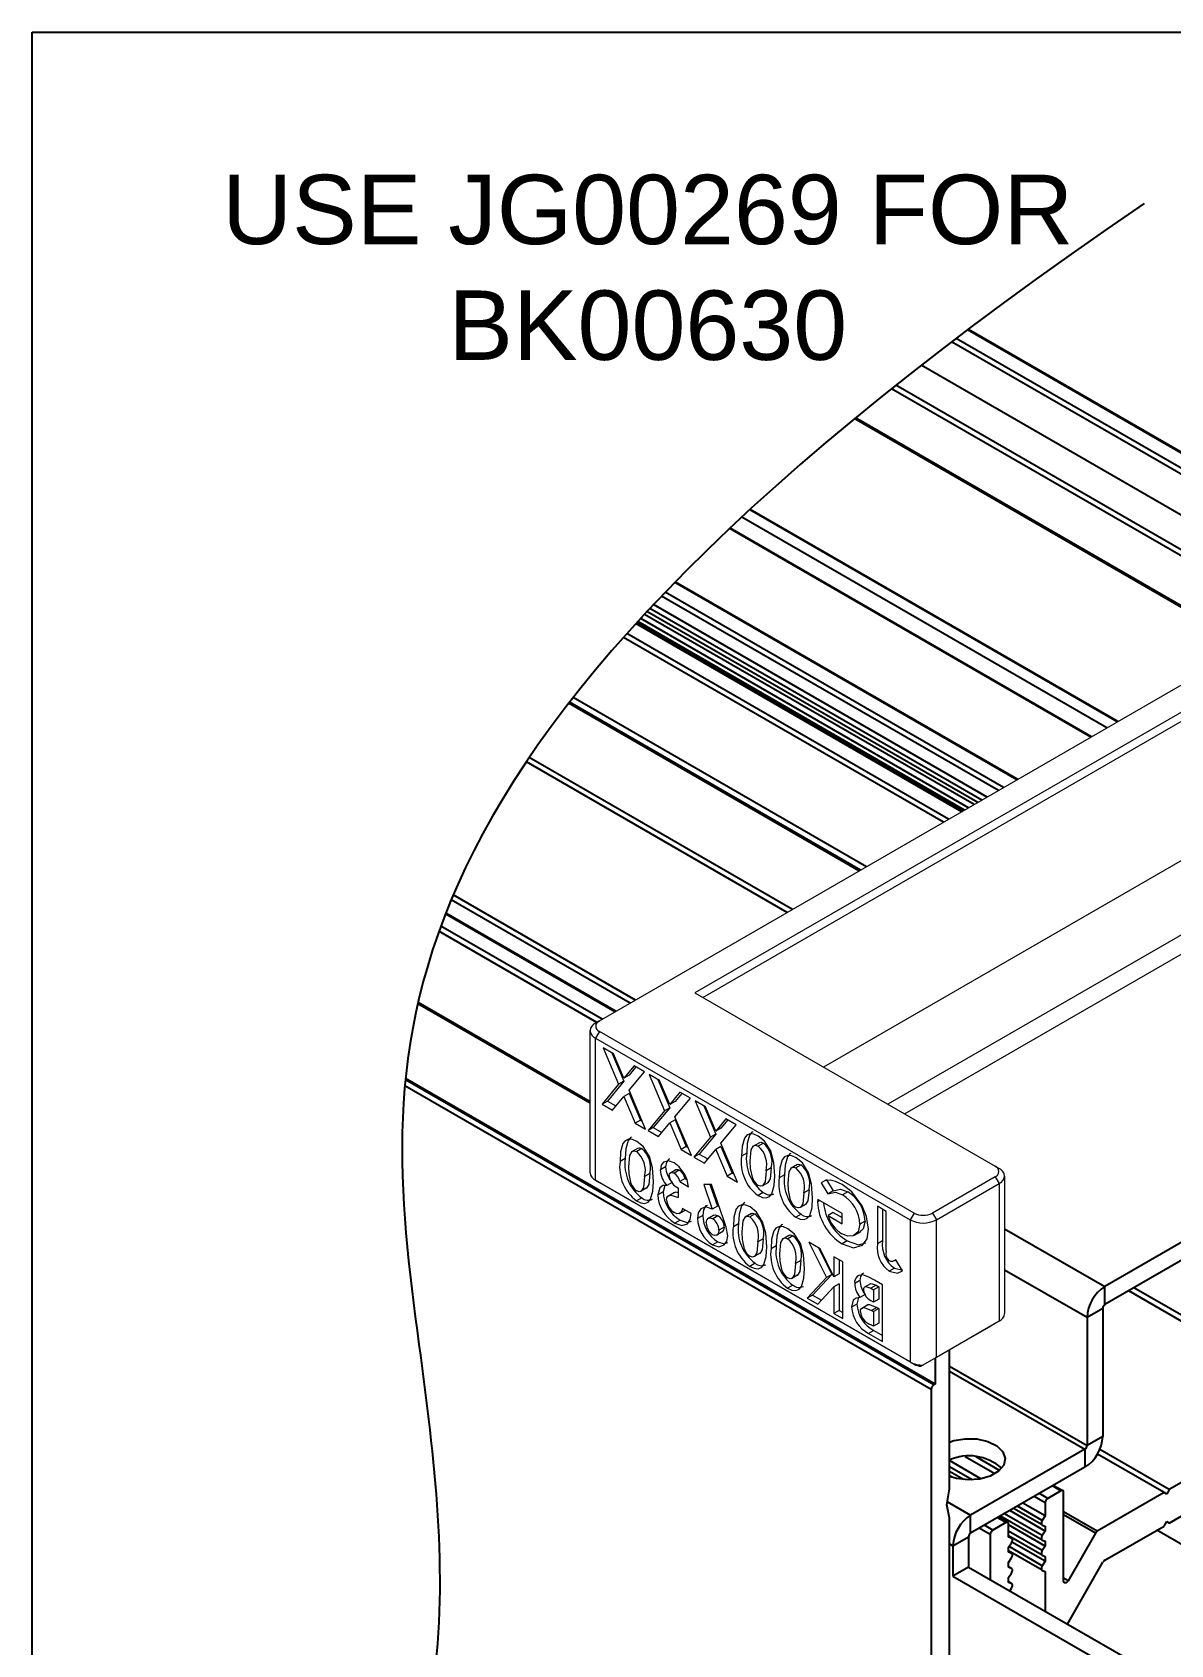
# Model space of a CAD drawing. Extents: x 0 to 16.5, y -14 to 0.
# Drawn here: x 0 to 3.076, y -4.356 to 0 of the extents above; entities that cross this region are included whole.
import ezdxf
from ezdxf import colors
from ezdxf.entities.mleader import LeaderData, LeaderLine
from ezdxf.math import Vec2, Vec3

# ---------------------------------------------------------------- set-up
doc = ezdxf.new("R2010")
doc.units = 0
doc.header["$LTSCALE"] = 0.5
doc.header["$MEASUREMENT"] = 0
for name, color, linetype in [('Brackets', 181, 'CONTINUOUS'), ('Dimension', 10, 'CONTINUOUS'), ('FAB DWG', 221, 'CONTINUOUS'), ('Housing', 150, 'CONTINUOUS')]:
    doc.layers.add(name, color=color, linetype=linetype)
doc.layers.add('Jig', color=41, linetype='CONTINUOUS', lineweight=13)
doc.layers.add('Text-Unprinted', color=131, linetype='CONTINUOUS', plot=False)
doc.styles.get("Standard").update_dxf_attribs({"font": 'arial.ttf'})

msp = doc.modelspace()

# ---------------------------------------------------------------- linework, layer by layer
at = {"layer": 'Brackets', "linetype": 'Continuous', "lineweight": 25, "transparency": 16777216}
for p, q in [((3.2013, -3.213), (2.8976, -3.3883)), ((2.627, -3.2321), (2.8976, -3.3883)), ((3.2013, -3.2618), (2.8976, -3.4371)), ((2.627, -3.3428), (2.8497, -3.4713)), ((2.8976, -3.4371), (2.8976, -3.3883)), ((2.8497, -3.4713), (2.892, -3.4469)), ((2.8497, -3.4713), (2.8497, -3.8177)), ((2.892, -3.4469), (2.892, -3.7933)), ((2.478, -3.6032), (2.8497, -3.8177)), ((2.478, -3.6163), (2.844, -3.8275)), ((2.844, -3.8275), (2.5352, -4.0058)), ((2.844, -3.8275), (2.844, -3.8764)), ((2.892, -3.7933), (2.8497, -3.8177)), ((2.844, -3.8764), (2.5352, -4.0546)), ((2.4724, -3.9695), (2.5352, -4.0058)), ((2.5352, -4.0546), (2.5352, -4.0058)), ((2.478, -4.0834), (2.4873, -4.0888)), ((2.4873, -4.0888), (2.5296, -4.0644)), ((2.4873, -4.0888), (2.4873, -4.1705)), ((2.5296, -4.0644), (2.5296, -4.146)), ((2.5296, -4.146), (2.4873, -4.1705)), ((2.4873, -4.1705), (2.9469, -4.4357)), ((2.5296, -4.146), (2.9892, -4.4113))]:
    msp.add_line(p, q, dxfattribs=at)
at = {"layer": 'Brackets', "linetype": 'Continuous', "lineweight": 25, "transparency": 16777216, "flags": 128}
msp.add_lwpolyline([(2.478, -3.8082), (2.4896, -3.8044), (2.5201, -3.7991), (2.5519, -3.7999), (2.5816, -3.8066), (2.6059, -3.8185), (2.6222, -3.8343), (2.6287, -3.8522), (2.6248, -3.8705), (2.6108, -3.887), (2.5883, -3.9), (2.5597, -3.9081), (2.5281, -3.9103), (2.4969, -3.9066), (2.478, -3.9009)], dxfattribs=at)
at = {"layer": 'Brackets', "linetype": 'Continuous', "lineweight": 25, "transparency": 16777216}
for centre, radius, start, end in [((2.9538, -3.476), 0.1042, 122.6023, 177.3977), ((2.9042, -3.4475), 0.0123, 122.6023, 177.3977), ((2.7879, -3.7886), 0.1042, 302.6023, 357.3977), ((2.8374, -3.8172), 0.0123, 302.6023, 357.3977), ((2.5317, -3.9762), 0.1307, 48.0495, 114.8795), ((2.5914, -4.0935), 0.1042, 122.6023, 177.3977), ((2.4699, -4.015), 0.00807, 359.7219, 10.5865), ((2.5419, -4.0649), 0.0123, 122.6023, 177.3977)]:
    msp.add_arc(centre, radius, start, end, dxfattribs=at)
at = {"layer": 'Dimension', "transparency": 16777216}
msp.add_open_spline([(3.0036, -0.463), (0.833, -1.9395), (1.02, -3.3572), (1.207, -4.775), (0.6108, -5.3946), (0.5793, -5.4273), (0.546, -5.4599), (0.5108, -5.4927), (0.4309, -5.5668), (0.3415, -5.641), (0.2426, -5.7153)], degree=3, knots=[0, 0, 0, 0, 1, 1.766137, 1.766137, 1.766137, 1.806549, 1.806549, 1.806549, 1.898148, 1.898148, 1.898148, 1.898148], dxfattribs=at)
at = {"layer": 'Housing', "linetype": 'Continuous', "lineweight": 25, "transparency": 16777216}
for p, q in [((3.6111, -1.4706), (2.4959, -0.8269)), ((3.6464, -1.4502), (2.5265, -0.8038)), ((2.529, -0.8019), (3.6494, -1.4485)), ((3.5969, -1.4787), (2.4837, -0.8362)), ((3.5014, -1.5339), (2.4019, -0.8993)), ((3.4201, -1.5808), (2.3331, -0.9534)), ((3.406, -1.589), (2.3212, -0.9629)), ((3.2863, -1.658), (2.2217, -1.0436)), ((3.2892, -1.6563), (2.2241, -1.0416)), ((2.9314, -1.8629), (1.9384, -1.2898)), ((2.9326, -1.8622), (1.9393, -1.2889)), ((2.8605, -1.9038), (1.8842, -1.3403)), ((2.862, -1.9029), (1.8853, -1.3392)), ((2.9036, -1.8789), (1.9171, -1.3095)), ((2.6101, -2.0483), (1.7001, -1.5231)), ((2.6242, -2.0401), (1.7102, -1.5126)), ((2.6596, -2.0197), (1.7356, -1.4864)), ((1.7377, -1.4843), (2.6625, -2.018)), ((2.5543, -2.0805), (1.6608, -1.5649)), ((2.5652, -2.0742), (1.6685, -1.5567)), ((2.5796, -2.0659), (1.6786, -1.5458)), ((2.5111, -2.1054), (1.6309, -1.5974)), ((1.6329, -1.5952), (2.514, -2.1037)), ((2.5189, -2.1009), (1.6363, -1.5915)), ((2.5298, -2.0946), (1.6438, -1.5833)), ((2.5443, -2.0863), (1.6539, -1.5724)), ((2.4616, -2.134), (1.5971, -1.6351)), ((2.4757, -2.1258), (1.6067, -1.6243)), ((2.2344, -2.2651), (1.4497, -1.8122)), ((2.2373, -2.2634), (1.4515, -1.8099)), ((2.2537, -2.254), (1.4617, -1.7968)), ((2.0537, -2.3694), (1.3428, -1.9591)), ((2.0396, -2.3776), (1.3349, -1.9708)), ((1.6153, -2.6224), (1.1318, -2.3433)), ((1.6295, -2.6142), (1.1373, -2.3302)), ((1.5746, -2.6459), (1.1164, -2.3814)), ((1.1174, -2.3787), (1.5775, -2.6442)), ((1.5251, -2.6745), (1.0988, -2.4284)), ((1.5393, -2.6663), (1.1037, -2.4149)), ((1.507, -2.8928), (1.0416, -2.6242)), ((1.507, -2.8894), (1.0422, -2.6212)), ((2.4356, -3.654), (1.0082, -2.8302)), ((2.4391, -3.652), (1.0086, -2.8263)), ((2.4285, -3.6662), (1.0067, -2.8457)), ((3.4962, -3.6916), (2.9764, -3.3916)), ((3.4821, -3.6998), (2.9623, -3.3998)), ((2.478, -3.9333), (2.478, -3.5592)), ((2.4391, -3.5817), (2.4391, -3.652)), ((2.4391, -3.652), (2.4356, -3.654)), ((2.4285, -3.6662), (2.4285, -6.384)), ((3.4821, -3.6998), (3.072, -3.9365)), ((3.072, -3.9365), (2.8842, -3.8281)), ((3.072, -4.0269), (3.4821, -3.7902)), ((2.563, -3.9074), (2.478, -3.8583)), ((2.5389, -3.9102), (2.478, -3.8751)), ((2.6006, -3.894), (2.5208, -3.8479)), ((2.6132, -3.8849), (2.5501, -3.8485)), ((3.0578, -3.9447), (2.8778, -3.8408)), ((2.5161, -3.9096), (2.478, -3.8876)), ((2.4854, -3.9035), (2.478, -3.8992)), ((2.471, -3.9782), (2.4778, -3.935)), ((2.7368, -3.9726), (2.7071, -3.9554)), ((2.7439, -3.9603), (2.7212, -3.9473)), ((2.7792, -3.9399), (2.7439, -3.9603)), ((2.7792, -3.9399), (2.7566, -3.9268)), ((2.7595, -3.9252), (2.7842, -3.9394)), ((2.7863, -4.1839), (2.7863, -3.944)), ((3.0578, -3.9447), (2.8772, -4.0489)), ((3.0649, -3.9487), (3.0578, -3.9447)), ((3.072, -3.9365), (3.0649, -3.9487)), ((2.4778, -4.0135), (2.471, -3.9782)), ((2.7289, -4.0607), (2.6268, -4.0018)), ((2.7368, -4.0485), (2.6412, -3.9934)), ((2.7285, -4.0322), (2.6513, -3.9876)), ((2.7289, -4.0199), (2.6621, -3.9813)), ((2.7368, -4.0077), (2.6766, -3.973)), ((2.7368, -3.9726), (2.7368, -4.0077)), ((2.8772, -4.0489), (2.7863, -3.9965)), ((2.8721, -4.0542), (2.7863, -4.0047)), ((2.478, -4.7516), (2.478, -4.015)), ((2.5883, -4.0583), (2.5586, -4.0411)), ((2.5954, -4.046), (2.5727, -4.033)), ((2.6307, -4.0256), (2.5954, -4.046)), ((2.6307, -4.0256), (2.6081, -4.0126)), ((2.611, -4.0109), (2.6357, -4.0251)), ((2.7285, -4.073), (2.6159, -4.008)), ((2.6378, -4.0648), (2.6378, -4.0297)), ((2.7368, -4.0894), (2.6378, -4.0322)), ((2.7289, -4.1015), (2.6378, -4.049)), ((2.7368, -4.0077), (2.7289, -4.0199)), ((2.7289, -4.0324), (2.7368, -4.0355)), ((2.7368, -4.0485), (2.7289, -4.0607)), ((2.7368, -4.0355), (2.7368, -4.0485)), ((2.8978, -4.1275), (3.0578, -4.0351)), ((4.5002, -4.8905), (3.038, -4.0465)), ((3.0578, -4.0351), (3.0649, -4.0228)), ((3.0649, -4.0228), (3.072, -4.0269)), ((3.072, -4.0269), (3.0649, -4.0228)), ((2.5883, -4.0583), (2.5883, -4.1799)), ((2.7285, -4.1138), (2.6378, -4.0615)), ((2.6378, -4.0633), (2.6461, -4.0682)), ((2.6457, -4.0679), (2.6378, -4.0634)), ((2.6457, -4.0679), (2.6378, -4.0648)), ((2.6378, -4.0926), (2.6457, -4.0804)), ((2.6378, -4.1057), (2.6378, -4.0926)), ((2.7289, -4.1424), (2.6391, -4.0906)), ((2.7368, -4.1302), (2.6468, -4.0783)), ((2.7289, -4.0732), (2.7368, -4.0763)), ((2.7368, -4.0894), (2.7289, -4.1015)), ((2.7368, -4.0763), (2.7368, -4.0894)), ((2.8721, -4.0542), (2.7984, -4.1827)), ((2.7285, -4.1547), (2.6378, -4.1023)), ((2.6378, -4.1042), (2.6461, -4.109)), ((2.6457, -4.1088), (2.6378, -4.1042)), ((2.6457, -4.1088), (2.6378, -4.1057)), ((2.6378, -4.1334), (2.6457, -4.1213)), ((2.6378, -4.1465), (2.6378, -4.1334)), ((2.7289, -4.1141), (2.7368, -4.1171)), ((2.7368, -4.1302), (2.7289, -4.1424)), ((2.7368, -4.1171), (2.7368, -4.1302)), ((2.7966, -4.3002), (2.8928, -4.1328)), ((2.6378, -4.145), (2.6461, -4.1498)), ((2.6457, -4.1496), (2.6378, -4.1451)), ((2.6457, -4.1496), (2.6378, -4.1465)), ((2.6378, -4.1743), (2.6457, -4.1621)), ((2.6378, -4.1873), (2.6378, -4.1743)), ((2.7289, -4.1549), (2.7368, -4.158)), ((2.7368, -4.158), (2.7368, -4.2656)), ((2.7984, -4.1827), (2.7863, -4.1757)), ((2.6378, -4.1858), (2.6461, -4.1906)), ((2.6457, -4.1904), (2.6378, -4.1859)), ((2.6457, -4.1904), (2.6378, -4.1873)), ((2.6409, -4.2103), (2.6457, -4.2029))]:
    msp.add_line(p, q, dxfattribs=at)
at = {"layer": 'Housing', "linetype": 'Continuous', "lineweight": 25, "transparency": 16777216, "flags": 128}
for points in [[(2.7289, -4.0199), (2.7278, -4.0218), (2.727, -4.0238), (2.7266, -4.0257), (2.7264, -4.0276), (2.7266, -4.0293), (2.727, -4.0307), (2.7278, -4.0317), (2.7289, -4.0324)], [(2.6457, -4.0804), (2.6467, -4.0785), (2.6475, -4.0766), (2.648, -4.0746), (2.6482, -4.0727), (2.648, -4.0711), (2.6475, -4.0697), (2.6467, -4.0686), (2.6457, -4.0679)], [(2.7289, -4.0607), (2.7278, -4.0626), (2.727, -4.0646), (2.7266, -4.0666), (2.7264, -4.0684), (2.7266, -4.0701), (2.727, -4.0715), (2.7278, -4.0726), (2.7289, -4.0732)], [(2.6457, -4.1213), (2.6467, -4.1194), (2.6475, -4.1174), (2.648, -4.1154), (2.6482, -4.1136), (2.648, -4.1119), (2.6475, -4.1105), (2.6467, -4.1094), (2.6457, -4.1088)], [(2.7289, -4.1015), (2.7278, -4.1034), (2.727, -4.1054), (2.7266, -4.1074), (2.7264, -4.1093), (2.7266, -4.1109), (2.727, -4.1123), (2.7278, -4.1134), (2.7289, -4.1141)], [(2.6457, -4.1621), (2.6467, -4.1602), (2.6475, -4.1582), (2.648, -4.1563), (2.6482, -4.1544), (2.648, -4.1527), (2.6475, -4.1513), (2.6467, -4.1503), (2.6457, -4.1496)], [(2.7289, -4.1424), (2.7278, -4.1443), (2.727, -4.1463), (2.7266, -4.1482), (2.7264, -4.1501), (2.7266, -4.1518), (2.727, -4.1532), (2.7278, -4.1542), (2.7289, -4.1549)], [(2.6457, -4.2029), (2.6467, -4.201), (2.6475, -4.1991), (2.648, -4.1971), (2.6482, -4.1952), (2.648, -4.1936), (2.6475, -4.1922), (2.6467, -4.1911), (2.6457, -4.1904)], [(2.7984, -4.1827), (2.7967, -4.1851), (2.7948, -4.187), (2.7927, -4.1884), (2.7907, -4.1889), (2.7889, -4.1887), (2.7875, -4.1878), (2.7866, -4.1861), (2.7863, -4.1839)]]:
    msp.add_lwpolyline(points, dxfattribs=at)
at = {"layer": 'Housing', "linetype": 'Continuous', "lineweight": 25, "transparency": 16777216}
for centre, radius, start, end in [((2.4438, -3.6669), 0.0154, 122.6023, 177.3977), ((2.4671, -3.9333), 0.0108, 350.8663, 359.7929), ((2.7521, -3.9733), 0.0154, 122.6023, 177.3977), ((2.782, -3.9433), 0.00437, 350.7797, 129.185), ((2.6036, -4.059), 0.0154, 122.6023, 177.3977), ((2.6335, -4.029), 0.00437, 350.7797, 129.185), ((2.8848, -4.0612), 0.0144, 121.9621, 151.2843), ((2.9054, -4.1397), 0.0144, 121.9621, 151.2843)]:
    msp.add_arc(centre, radius, start, end, dxfattribs=at)
at = {"layer": 'Jig', "linetype": 'Continuous', "transparency": 16777216}
for p, q in [((1.5322, -2.6704), (3.795, -1.3644)), ((3.6642, -1.5134), (1.7903, -2.5949)), ((1.8115, -2.6071), (3.6642, -1.5379)), ((3.3983, -2.0677), (2.1376, -2.7953)), ((3.467, -2.2288), (2.3115, -2.8957)), ((3.4543, -2.2888), (2.3572, -2.922)), ((1.7903, -2.5949), (2.6017, -3.0632)), ((1.507, -3.0807), (1.507, -2.6969)), ((1.5216, -2.6765), (1.5322, -2.6704)), ((1.5322, -2.6989), (1.5216, -2.7173)), ((2.3825, -3.1897), (1.5322, -2.6989)), ((1.5216, -2.7173), (2.3719, -3.2081)), ((1.5216, -3.1011), (1.5216, -2.7173)), ((1.5424, -2.7436), (1.5842, -2.8418)), ((1.5705, -2.7598), (1.5424, -2.7436)), ((1.5658, -2.7571), (1.5984, -2.8336)), ((1.5983, -2.825), (1.5705, -2.7598)), ((1.626, -2.7918), (1.5983, -2.825)), ((1.6124, -2.8168), (1.5983, -2.825)), ((1.6123, -2.8579), (1.654, -2.808)), ((1.6309, -2.7947), (1.6124, -2.8168)), ((1.654, -2.808), (1.626, -2.7918)), ((1.6665, -2.8152), (1.7083, -2.9134)), ((1.6946, -2.8314), (1.6665, -2.8152)), ((1.6899, -2.8287), (1.7225, -2.9052)), ((1.5842, -2.8418), (1.5397, -2.8951)), ((1.5984, -2.8336), (1.5538, -2.887)), ((1.5677, -2.9113), (1.5983, -2.8747)), ((1.5984, -2.8336), (1.5842, -2.8418)), ((1.6124, -2.8666), (1.5983, -2.8747)), ((1.5983, -2.8747), (1.6289, -2.9466)), ((1.657, -2.9628), (1.6123, -2.8579)), ((1.6124, -2.8666), (1.643, -2.9385)), ((1.7223, -2.8966), (1.6946, -2.8314)), ((1.75, -2.8634), (1.7223, -2.8966)), ((1.755, -2.8663), (1.7365, -2.8885)), ((1.7781, -2.8796), (1.75, -2.8634)), ((1.5538, -2.887), (1.5397, -2.8951)), ((1.5397, -2.8951), (1.5677, -2.9113)), ((1.5538, -2.887), (1.5769, -2.9003)), ((1.7083, -2.9134), (1.6638, -2.9668)), ((1.7225, -2.9052), (1.6779, -2.9586)), ((1.7225, -2.9052), (1.7083, -2.9134)), ((1.7365, -2.8885), (1.7223, -2.8966)), ((1.7364, -2.9296), (1.7781, -2.8796)), ((1.7906, -2.8868), (1.8324, -2.985)), ((1.8187, -2.903), (1.7906, -2.8868)), ((1.814, -2.9003), (1.8465, -2.9769)), ((1.8464, -2.9682), (1.8187, -2.903)), ((1.643, -2.9385), (1.6289, -2.9466)), ((1.6289, -2.9466), (1.657, -2.9628)), ((1.643, -2.9385), (1.6477, -2.9412)), ((1.6779, -2.9586), (1.6638, -2.9668)), ((1.6779, -2.9586), (1.701, -2.9719)), ((1.6918, -2.9829), (1.7223, -2.9463)), ((1.7365, -2.9382), (1.7223, -2.9463)), ((1.7223, -2.9463), (1.753, -3.0182)), ((1.781, -3.0344), (1.7364, -2.9296)), ((1.7365, -2.9382), (1.7671, -3.0101)), ((1.8741, -2.9351), (1.8464, -2.9682)), ((1.8606, -2.9601), (1.8464, -2.9682)), ((1.8604, -3.0012), (1.9022, -2.9512)), ((1.8791, -2.9379), (1.8606, -2.9601)), ((1.9022, -2.9512), (1.8741, -2.9351)), ((1.6638, -2.9668), (1.6918, -2.9829)), ((1.8324, -2.985), (1.7878, -3.0384)), ((1.8465, -2.9769), (1.802, -3.0302)), ((1.8465, -2.9769), (1.8324, -2.985)), ((1.9051, -3.1061), (1.8604, -3.0012)), ((1.948, -3.0088), (1.9656, -2.9986)), ((1.9752, -3.0006), (1.961, -3.0088)), ((1.6023, -3.0426), (1.5881, -3.0508)), ((1.6199, -3.0236), (1.6376, -3.0134)), ((1.6471, -3.0154), (1.633, -3.0236)), ((1.7671, -3.0101), (1.753, -3.0182)), ((1.753, -3.0182), (1.781, -3.0344)), ((1.7671, -3.0101), (1.7718, -3.0128)), ((1.802, -3.0302), (1.7878, -3.0384)), ((1.7878, -3.0384), (1.8159, -3.0546)), ((1.802, -3.0302), (1.8251, -3.0435)), ((1.8159, -3.0546), (1.8464, -3.018)), ((1.8606, -3.0098), (1.8464, -3.018)), ((1.8464, -3.018), (1.877, -3.0899)), ((1.8606, -3.0098), (1.8912, -3.0817)), ((1.9303, -3.0278), (1.9162, -3.0359)), ((1.6685, -3.0826), (1.6544, -3.0908)), ((1.711, -3.065), (1.6969, -3.0732)), ((1.7242, -3.0806), (1.7384, -3.0724)), ((1.7482, -3.0738), (1.7341, -3.0819)), ((1.8912, -3.0817), (1.877, -3.0899)), ((1.877, -3.0899), (1.9051, -3.1061)), ((1.8912, -3.0817), (1.8959, -3.0844)), ((1.9966, -3.0678), (1.9825, -3.0759)), ((2.0323, -3.0866), (2.0182, -3.0948)), ((2.05, -3.0677), (2.0676, -3.0575)), ((2.0772, -3.0595), (2.063, -3.0676)), ((2.6017, -3.0917), (2.432, -3.1897)), ((2.6017, -3.0632), (2.6123, -3.0693)), ((2.6017, -3.0917), (2.6123, -3.1101)), ((2.627, -3.0897), (2.627, -3.4613)), ((2.3719, -3.5919), (1.5216, -3.1011)), ((1.5216, -3.1011), (1.5322, -3.1073)), ((1.5322, -3.1073), (2.3825, -3.598)), ((1.6608, -3.1215), (1.6431, -3.1317)), ((1.7042, -3.1323), (1.6901, -3.1405)), ((1.7087, -3.1155), (1.7042, -3.1323)), ((1.7288, -3.1073), (1.7146, -3.1155)), ((1.7173, -3.1436), (1.735, -3.1334)), ((1.7462, -3.1478), (1.7462, -3.1223)), ((1.7637, -3.0965), (1.7496, -3.1046)), ((1.7496, -3.1046), (1.7734, -3.1184)), ((1.7637, -3.0965), (1.7694, -3.0998)), ((1.8351, -3.1128), (1.8141, -3.1129)), ((1.8141, -3.1129), (1.8372, -3.1787)), ((1.831, -3.1128), (1.8513, -3.1706)), ((1.8688, -3.2086), (1.8351, -3.1128)), ((1.9751, -3.134), (1.9609, -3.1422)), ((1.9888, -3.1067), (1.9711, -3.1169)), ((2.0986, -3.1266), (2.0844, -3.1348)), ((2.1454, -3.0996), (2.1312, -3.1078)), ((2.1312, -3.1078), (2.1492, -3.1381)), ((2.1454, -3.0996), (2.1634, -3.1299)), ((2.1634, -3.1299), (2.1492, -3.1381)), ((2.2032, -3.1322), (2.1891, -3.1404)), ((2.4426, -3.2081), (2.6123, -3.1101)), ((2.6123, -3.1101), (2.6123, -3.4817)), ((1.647, -3.1489), (1.6329, -3.157)), ((1.7802, -3.191), (1.7564, -3.1773)), ((1.8513, -3.1706), (1.8372, -3.1787)), ((2.0908, -3.1655), (2.0731, -3.1757)), ((2.122, -3.1527), (2.1218, -3.1591)), ((2.1275, -3.1559), (2.1218, -3.1591)), ((2.1881, -3.1909), (2.122, -3.1527)), ((2.2833, -3.1712), (2.2833, -3.2729)), ((2.3071, -3.185), (2.2833, -3.1712)), ((2.2975, -3.1794), (2.2975, -3.2647)), ((1.7502, -3.2084), (1.7361, -3.2166)), ((1.7645, -3.182), (1.748, -3.1915)), ((1.8113, -3.196), (1.7972, -3.2042)), ((1.8247, -3.2046), (1.8424, -3.1944)), ((1.8524, -3.1967), (1.8383, -3.2049)), ((1.9082, -3.2192), (1.8941, -3.2273)), ((1.9259, -3.2002), (1.9435, -3.19)), ((1.9531, -3.192), (1.9389, -3.2002)), ((2.0771, -3.1929), (2.0629, -3.2011)), ((2.1642, -3.1882), (2.1501, -3.1964)), ((2.1501, -3.1964), (2.1881, -3.2184)), ((2.1642, -3.1882), (2.1881, -3.202)), ((2.1881, -3.2184), (2.1881, -3.1909)), ((2.2499, -3.2113), (2.2357, -3.2195)), ((2.3071, -3.293), (2.3071, -3.185)), ((2.3825, -3.1897), (2.3719, -3.2081)), ((2.3719, -3.2081), (2.3719, -3.5919)), ((2.432, -3.1897), (2.4426, -3.2081)), ((2.4426, -3.5796), (2.4426, -3.2081)), ((1.8653, -3.2397), (1.8477, -3.2499)), ((1.8691, -3.2278), (1.855, -3.236)), ((1.9745, -3.2592), (1.9604, -3.2674)), ((2.0279, -3.2591), (2.0455, -3.2489)), ((2.0551, -3.2509), (2.0409, -3.259)), ((2.2019, -3.2649), (2.1878, -3.2731)), ((2.2382, -3.2401), (2.2205, -3.2503)), ((2.2975, -3.2647), (2.2833, -3.2729)), ((1.8519, -3.2671), (1.8378, -3.2753)), ((1.9667, -3.2981), (1.949, -3.3083)), ((2.0102, -3.278), (1.9961, -3.2862)), ((2.0984, -3.2686), (2.1456, -3.3636)), ((2.1284, -3.286), (2.0984, -3.2686)), ((2.1239, -3.2834), (2.1598, -3.3555)), ((2.166, -3.3616), (2.1284, -3.286)), ((2.166, -3.3077), (2.166, -3.3616)), ((2.1898, -3.3214), (2.166, -3.3077)), ((1.953, -3.3254), (1.9388, -3.3336)), ((2.0765, -3.3181), (2.0624, -3.3262)), ((2.1802, -3.3534), (2.166, -3.3616)), ((2.1802, -3.3158), (2.1802, -3.3534)), ((2.1898, -3.4745), (2.1898, -3.3214)), ((2.3292, -3.3384), (2.3151, -3.3466)), ((2.3292, -3.3384), (2.3518, -3.3441)), ((2.3335, -3.3165), (2.3295, -3.3187)), ((2.3513, -3.3458), (2.3333, -3.3162)), ((2.055, -3.3843), (2.0408, -3.3925)), ((2.0687, -3.3569), (2.051, -3.3671)), ((2.1456, -3.3636), (2.0938, -3.4191)), ((2.1598, -3.3555), (2.1079, -3.411)), ((2.1225, -3.4357), (2.166, -3.389)), ((2.1598, -3.3555), (2.1456, -3.3636)), ((2.1802, -3.3808), (2.166, -3.389)), ((2.166, -3.389), (2.166, -3.4608)), ((2.1802, -3.3808), (2.1802, -3.4526)), ((2.2363, -3.3718), (2.2221, -3.38)), ((2.2477, -3.3901), (2.2653, -3.3799)), ((2.2798, -3.3845), (2.2657, -3.3927)), ((2.2657, -3.3927), (2.2731, -3.397)), ((2.2873, -3.3888), (2.2731, -3.397)), ((2.2731, -3.397), (2.2731, -3.4303)), ((2.2969, -3.3832), (2.2757, -3.371)), ((2.2798, -3.3845), (2.2873, -3.3888)), ((2.2873, -3.3888), (2.2873, -3.4222)), ((2.2969, -3.5363), (2.2969, -3.3832)), ((2.1079, -3.411), (2.0938, -3.4191)), ((2.0938, -3.4191), (2.1225, -3.4357)), ((2.1079, -3.411), (2.1324, -3.425)), ((2.2278, -3.4358), (2.2136, -3.444)), ((2.2319, -3.4181), (2.2278, -3.4358)), ((2.25, -3.4093), (2.2359, -3.4174)), ((2.2401, -3.4471), (2.2578, -3.4368)), ((2.2731, -3.4303), (2.2668, -3.4267)), ((2.2873, -3.4222), (2.2731, -3.4303)), ((2.1802, -3.4526), (2.166, -3.4608)), ((2.166, -3.4608), (2.1898, -3.4745)), ((2.1802, -3.4526), (2.1898, -3.4582)), ((2.2816, -3.4444), (2.2674, -3.4526)), ((2.2674, -3.4526), (2.2731, -3.4559)), ((2.2873, -3.4477), (2.2731, -3.4559)), ((2.2731, -3.4559), (2.2731, -3.4951)), ((2.2816, -3.4444), (2.2873, -3.4477)), ((2.2873, -3.4477), (2.2873, -3.487)), ((2.6123, -3.4817), (2.4426, -3.5796)), ((2.6123, -3.4817), (2.5911, -3.4939)), ((2.2738, -3.5067), (2.2596, -3.5148)), ((2.2596, -3.5148), (2.2969, -3.5363)), ((2.2731, -3.4951), (2.2663, -3.4912)), ((2.2873, -3.487), (2.2731, -3.4951)), ((2.2738, -3.5067), (2.2969, -3.52)), ((2.4011, -3.6036), (2.5911, -3.4939)), ((2.3719, -3.5919), (2.3825, -3.598))]:
    msp.add_line(p, q, dxfattribs=at)
at = {"layer": 'Jig', "linetype": 'Continuous', "transparency": 16777216, "flags": 128}
for points in [[(1.6336, -2.9964), (1.6219, -2.9913), (1.6111, -2.9904), (1.6022, -2.9942), (1.5959, -3.002), (1.5895, -3.0244), (1.5881, -3.0508)], [(1.619, -2.9849), (1.6164, -2.986), (1.6101, -2.9939), (1.6037, -3.0163), (1.6023, -3.0426)], [(1.6673, -3.0368), (1.6507, -3.0103), (1.6336, -2.9964)], [(1.9616, -2.9816), (1.9499, -2.9765), (1.9391, -2.9756), (1.9303, -2.9794), (1.924, -2.9872), (1.9176, -3.0096), (1.9162, -3.0359)], [(1.947, -2.9701), (1.9444, -2.9712), (1.9381, -2.979), (1.9317, -3.0014), (1.9303, -3.0278)], [(1.9954, -3.0219), (1.9787, -2.9955), (1.9616, -2.9816)], [(1.964, -2.9999), (1.9684, -2.9984), (1.9752, -3.0006)], [(1.6119, -3.0645), (1.6145, -3.034), (1.6207, -3.0232), (1.6262, -3.0214), (1.633, -3.0236)], [(1.6359, -3.0147), (1.6403, -3.0133), (1.6471, -3.0154)], [(1.6782, -3.1042), (1.6757, -3.0675), (1.6673, -3.0368)], [(1.7339, -3.0544), (1.7185, -3.0489), (1.7057, -3.0521), (1.6991, -3.0604), (1.6969, -3.0732)], [(1.7213, -3.0436), (1.7199, -3.044), (1.7133, -3.0522), (1.711, -3.065)], [(1.94, -3.0497), (1.9426, -3.0191), (1.9488, -3.0084), (1.9543, -3.0066), (1.961, -3.0088)], [(2.0063, -3.0894), (2.0037, -3.0527), (1.9954, -3.0219)], [(2.0636, -3.0405), (2.0519, -3.0354), (2.0411, -3.0344), (2.0323, -3.0382), (2.026, -3.0461), (2.0196, -3.0685), (2.0182, -3.0948)], [(2.049, -3.029), (2.0464, -3.0301), (2.0401, -3.0379), (2.0337, -3.0603), (2.0323, -3.0866)], [(2.0974, -3.0808), (2.0807, -3.0544), (2.0636, -3.0405)], [(1.6184, -3.1107), (1.6128, -3.0841), (1.6119, -3.0645)], [(1.6544, -3.0908), (1.6516, -3.1205), (1.6452, -3.1305), (1.6396, -3.1319), (1.633, -3.1296)], [(1.6685, -3.0826), (1.6658, -3.1123), (1.6593, -3.1223), (1.6589, -3.1224)], [(1.7207, -3.0886), (1.7219, -3.0829), (1.7256, -3.08), (1.7296, -3.08), (1.7341, -3.0819)], [(1.7632, -3.0855), (1.7481, -3.0652), (1.7339, -3.0544)], [(1.7386, -3.0727), (1.7397, -3.0718), (1.7438, -3.0719), (1.7482, -3.0738)], [(1.7734, -3.1184), (1.7696, -3.1001), (1.7632, -3.0855)], [(1.9465, -3.0959), (1.9408, -3.0693), (1.94, -3.0497)], [(1.9609, -3.1422), (1.9725, -3.1474), (1.9832, -3.1486), (1.992, -3.1449), (1.9984, -3.1374), (2.0048, -3.1154), (2.0063, -3.0894)], [(1.9825, -3.0759), (1.9797, -3.1057), (1.9732, -3.1157), (1.9677, -3.117), (1.961, -3.1148)], [(1.9966, -3.0678), (1.9938, -3.0975), (1.9874, -3.1075), (1.987, -3.1076)], [(2.042, -3.1085), (2.0446, -3.078), (2.0508, -3.0673), (2.0562, -3.0655), (2.063, -3.0676)], [(2.066, -3.0588), (2.0704, -3.0573), (2.0772, -3.0595)], [(2.1082, -3.1482), (2.1057, -3.1115), (2.0974, -3.0808)], [(1.6329, -3.157), (1.6444, -3.1622), (1.6552, -3.1634), (1.664, -3.1598), (1.6703, -3.1522), (1.6768, -3.1302), (1.6782, -3.1042)], [(1.7146, -3.1155), (1.7034, -3.1156), (1.6951, -3.1215), (1.6901, -3.1405)], [(1.7336, -3.1351), (1.7394, -3.1327), (1.7462, -3.1349)], [(2.0485, -3.1547), (2.0428, -3.1281), (2.042, -3.1085)], [(2.0844, -3.1348), (2.0817, -3.1645), (2.0752, -3.1745), (2.0697, -3.1759), (2.063, -3.1736)], [(2.0986, -3.1266), (2.0958, -3.1564), (2.0893, -3.1664), (2.089, -3.1665)], [(2.1561, -3.1011), (2.1412, -3.1029), (2.1312, -3.1078)], [(2.1492, -3.1381), (2.1697, -3.1334), (2.1891, -3.1404)], [(2.1884, -3.1125), (2.17, -3.1041), (2.1561, -3.1011)], [(2.1634, -3.1299), (2.1839, -3.1253), (2.2032, -3.1322)], [(2.2421, -3.1703), (2.2145, -3.1325), (2.1884, -3.1125)], [(1.7139, -3.1539), (1.7147, -3.1483), (1.7172, -3.1442), (1.7253, -3.1409), (1.7462, -3.1478)], [(1.7564, -3.1773), (1.7538, -3.186), (1.7483, -3.1911), (1.7419, -3.1913), (1.7348, -3.1883)], [(1.8372, -3.1787), (1.8197, -3.1732), (1.8059, -3.1785), (1.7993, -3.1892), (1.7972, -3.2042)], [(1.8239, -3.1689), (1.82, -3.1704), (1.8134, -3.181), (1.8113, -3.196)], [(1.9395, -3.173), (1.9278, -3.1679), (1.917, -3.167), (1.9082, -3.1708), (1.9019, -3.1786), (1.8955, -3.201), (1.8941, -3.2273)], [(1.9249, -3.1615), (1.9223, -3.1626), (1.916, -3.1705), (1.9096, -3.1928), (1.9082, -3.2192)], [(1.9733, -3.2133), (1.9566, -3.1869), (1.9395, -3.173)], [(2.0629, -3.2011), (2.0745, -3.2062), (2.0852, -3.2074), (2.094, -3.2038), (2.1004, -3.1962), (2.1068, -3.1742), (2.1082, -3.1482)], [(2.2595, -3.2333), (2.2541, -3.1985), (2.2421, -3.1703)], [(1.7361, -3.2166), (1.7551, -3.2233), (1.7704, -3.2184), (1.7775, -3.2069), (1.7802, -3.191)], [(1.7502, -3.2084), (1.7693, -3.2151), (1.7807, -3.2114)], [(1.821, -3.2164), (1.8224, -3.2082), (1.8269, -3.2033), (1.8322, -3.2026), (1.8383, -3.2049)], [(1.8407, -3.1955), (1.841, -3.1952), (1.8463, -3.1944), (1.8524, -3.1967)], [(1.8788, -3.2511), (1.8749, -3.2277), (1.8688, -3.2086)], [(1.9179, -3.2411), (1.9205, -3.2105), (1.9267, -3.1998), (1.9322, -3.198), (1.9389, -3.2002)], [(1.9419, -3.1913), (1.9463, -3.1898), (1.9531, -3.192)], [(1.9842, -3.2808), (1.9816, -3.2441), (1.9733, -3.2133)], [(2.0269, -3.2204), (2.0243, -3.2215), (2.018, -3.2293), (2.0116, -3.2517), (2.0102, -3.278)], [(2.2357, -3.2195), (2.2312, -3.2403), (2.218, -3.2513), (2.2035, -3.2519), (2.1873, -3.2454)], [(2.2499, -3.2113), (2.2453, -3.2322), (2.2357, -3.2401)], [(1.8378, -3.2753), (1.8553, -3.281), (1.8693, -3.2759), (1.8764, -3.2658), (1.8788, -3.2511)], [(1.855, -3.236), (1.8536, -3.244), (1.8493, -3.249), (1.8442, -3.2501), (1.8382, -3.2481)], [(1.8691, -3.2278), (1.8677, -3.2359), (1.8635, -3.2407)], [(1.9244, -3.2873), (1.9187, -3.2607), (1.9179, -3.2411)], [(1.9745, -3.2592), (1.9717, -3.2889), (1.9653, -3.2989), (1.9649, -3.299)], [(2.0415, -3.2319), (2.0298, -3.2268), (2.019, -3.2259), (2.0102, -3.2296), (2.0039, -3.2375), (1.9975, -3.2599), (1.9961, -3.2862)], [(2.0199, -3.2999), (2.0225, -3.2694), (2.0287, -3.2587), (2.0341, -3.2569), (2.0409, -3.259)], [(2.0753, -3.2722), (2.0586, -3.2458), (2.0415, -3.2319)], [(2.0439, -3.2502), (2.0483, -3.2487), (2.0551, -3.2509)], [(2.1878, -3.2731), (2.2184, -3.2839), (2.2434, -3.2767), (2.2554, -3.2589), (2.2595, -3.2333)], [(2.2019, -3.2649), (2.2326, -3.2757), (2.2524, -3.27)], [(1.8519, -3.2671), (1.8695, -3.2728), (1.8796, -3.2692)], [(1.9388, -3.3336), (1.9504, -3.3388), (1.9611, -3.34), (1.9699, -3.3364), (1.9763, -3.3288), (1.9827, -3.3068), (1.9842, -3.2808)], [(1.9604, -3.2674), (1.9576, -3.2971), (1.9511, -3.3071), (1.9456, -3.3084), (1.9389, -3.3062)], [(2.0264, -3.3461), (2.0207, -3.3195), (2.0199, -3.2999)], [(2.0861, -3.3396), (2.0836, -3.3029), (2.0753, -3.2722)], [(2.0408, -3.3925), (2.0524, -3.3977), (2.0631, -3.3989), (2.0719, -3.3952), (2.0783, -3.3876), (2.0847, -3.3657), (2.0861, -3.3396)], [(2.0624, -3.3262), (2.0596, -3.3559), (2.0531, -3.3659), (2.0476, -3.3673), (2.0409, -3.365)], [(2.0765, -3.3181), (2.0737, -3.3478), (2.0672, -3.3578), (2.0669, -3.3579)], [(2.2459, -3.3517), (2.2421, -3.3537), (2.2377, -3.3613), (2.2363, -3.3718)], [(2.3333, -3.3162), (2.3243, -3.3209), (2.3199, -3.3209), (2.3151, -3.3191)], [(2.3151, -3.3466), (2.3376, -3.3523), (2.3513, -3.3458)], [(2.2459, -3.3974), (2.2476, -3.3908), (2.2497, -3.3889), (2.2524, -3.3882), (2.2657, -3.3927)], [(2.2757, -3.371), (2.2604, -3.3628), (2.2486, -3.3581)], [(2.2636, -3.3809), (2.2638, -3.3807), (2.2666, -3.38), (2.2798, -3.3845)], [(2.2359, -3.4174), (2.2257, -3.4191), (2.218, -3.4253), (2.2136, -3.444)], [(2.2562, -3.4381), (2.2578, -3.4371), (2.262, -3.4366), (2.2816, -3.4444)], [(2.2374, -3.4566), (2.2381, -3.4513), (2.2402, -3.4474), (2.2436, -3.4452), (2.2479, -3.4448), (2.2674, -3.4526)]]:
    msp.add_lwpolyline(points, dxfattribs=at)
at = {"layer": 'Jig', "linetype": 'Continuous', "transparency": 16777216}
for centre, radius, start, end in [((1.5294, -2.6969), 0.0218, 110.7714, 249.2286), ((1.5376, -2.6847), 0.0153, 110.7714, 249.2286), ((1.9317, -3.0515), 0.0669, 345.8972, 49.4909), ((1.7136, -3.0582), 0.1125, 172.0026, 233.6773), ((1.5895, -3.0745), 0.0669, 345.8972, 49.4909), ((1.6036, -3.0663), 0.0669, 345.8972, 49.4909), ((2.0275, -3.0516), 0.1125, 172.0026, 233.6773), ((2.0417, -3.0434), 0.1125, 172.0026, 233.6773), ((1.9176, -3.0596), 0.0669, 345.8972, 49.4909), ((1.532, -3.0782), 0.0251, 185.699, 245.6346), ((1.6995, -3.0664), 0.1125, 172.0026, 233.6773), ((1.7633, -3.0702), 0.0665, 182.5539, 222.9316), ((1.7775, -3.062), 0.0665, 182.5539, 222.9316), ((1.7631, -3.083), 0.0428, 187.5658, 246.7018), ((1.7143, -3.1121), 0.0361, 11.9527, 56.751), ((1.7284, -3.1039), 0.0361, 11.9527, 56.751), ((2.1437, -3.1023), 0.1125, 172.0026, 233.6773), ((2.0195, -3.1185), 0.0669, 345.8972, 49.4909), ((2.0337, -3.1103), 0.0669, 345.8972, 49.4909), ((2.5963, -3.0775), 0.0153, 290.7714, 69.2286), ((2.6046, -3.0897), 0.0218, 290.7714, 69.2286), ((1.652, -3.0999), 0.0353, 197.7961, 237.2841), ((1.798, -3.1276), 0.0939, 182.8733, 239.4), ((1.9801, -3.0851), 0.0353, 197.7961, 237.2841), ((1.9923, -3.1138), 0.0265, 229.4837, 295.971), ((2.1295, -3.1104), 0.1125, 172.0026, 233.6773), ((2.1524, -3.2155), 0.0976, 2.4348, 58.5985), ((1.6643, -3.1287), 0.0265, 229.4837, 295.971), ((1.7839, -3.1358), 0.0939, 182.8733, 239.4), ((1.7563, -3.1518), 0.0424, 182.9403, 239.5489), ((2.0821, -3.1439), 0.0353, 197.7961, 237.2841), ((2.2613, -3.1545), 0.1395, 181.9009, 238.1926), ((2.2703, -3.151), 0.1329, 184.6821, 239.0058), ((2.1383, -3.2237), 0.0976, 2.4348, 58.5985), ((1.8849, -3.2012), 0.0878, 181.9263, 237.5155), ((1.899, -3.1931), 0.0878, 181.9263, 237.5155), ((1.8595, -3.216), 0.0385, 180.5826, 236.4944), ((1.8175, -3.2361), 0.0375, 0.1497, 56.311), ((1.8317, -3.2279), 0.0375, 0.1497, 56.311), ((2.0196, -3.2348), 0.1125, 172.0026, 233.6773), ((1.8955, -3.251), 0.0669, 345.8972, 49.4909), ((1.9096, -3.2429), 0.0669, 345.8972, 49.4909), ((2.0943, -3.1727), 0.0265, 229.4837, 295.971), ((2.2284, -3.1755), 0.081, 194.9381, 239.5329), ((2.4073, -3.1398), 0.0769, 242.616, 297.384), ((2.4073, -3.1419), 0.0538, 242.616, 297.384), ((2.0054, -3.243), 0.1125, 172.0026, 233.6773), ((1.9974, -3.3099), 0.0669, 345.8972, 49.4909), ((2.0116, -3.3017), 0.0669, 345.8972, 49.4909), ((2.3727, -3.276), 0.0761, 171.4818, 235.134), ((1.958, -3.2765), 0.0353, 197.7961, 237.2841), ((2.1074, -3.3019), 0.1125, 172.0026, 233.6773), ((2.1216, -3.2937), 0.1125, 172.0026, 233.6773), ((2.3586, -3.2841), 0.0761, 171.4818, 235.134), ((2.3324, -3.2996), 0.0261, 165.4064, 228.4201), ((1.9702, -3.3053), 0.0265, 229.4837, 295.971), ((2.06, -3.3353), 0.0353, 197.7961, 237.2841), ((2.0722, -3.3641), 0.0265, 229.4837, 295.971), ((2.2416, -3.3766), 0.0198, 69.1138, 190.0379), ((2.2859, -3.3778), 0.0638, 181.9426, 218.4022), ((2.3, -3.3697), 0.0638, 181.9426, 218.4022), ((2.2815, -3.3941), 0.0357, 185.252, 245.7105), ((2.3129, -3.4309), 0.0853, 183.3043, 242.6681), ((2.2988, -3.439), 0.0853, 183.3043, 242.6681), ((2.2776, -3.4524), 0.0404, 186.0107, 253.6851), ((2.602, -3.4588), 0.0251, 294.3654, 354.301), ((2.4058, -3.5284), 0.0719, 241.9353, 270.808), ((2.4052, -3.5565), 0.0473, 241.3957, 265.0583)]:
    msp.add_arc(centre, radius, start, end, dxfattribs=at)
at = {"layer": 'Text-Unprinted', "transparency": 16777216}
msp.add_lwpolyline([(0, 0), (16.5061, 0), (16.5061, -14.0407), (0, -14.0407)], close=True, dxfattribs=at)

# ---------------------------------------------------------------- texts
at = {"layer": 'FAB DWG', "transparency": 16777216, "insert": (1.6627, -0.6363), "char_height": 0.1875, "attachment_point": 5}
msp.add_mtext_dynamic_manual_height_columns('USE JG00269 FOR BK00630', width=2.949978, gutter_width=0.625, heights=[0], dxfattribs=at)

# ---------------------------------------------------------------- leaders
at = {"layer": 'FAB DWG', "transparency": 16777216}
ml = msp.add_multileader_mtext('Standard', dxfattribs=at)
ml.set_content('JG00269', color=256)
ml.set_leader_properties()
ml.build(insert=Vec2(0, 0))
ml.multileader.update_dxf_attribs({"dogleg_length": 0.36, "arrow_head_size": 0.188})
ctx = ml.context
ctx.base_point, ctx.char_height, ctx.arrow_head_size, ctx.landing_gap_size, ctx.plane_origin = Vec3(4.027, -0.8607), 0.188, 0.188, 0.09, Vec3(4.2329, -3.1321)
ctx.text_align_type = 2
notes = []
notes.append((ctx, [(1, (1, 1, 0), (3.7701, -0.8607), (1, 0), 0.257, [(0, [(3.3101, -1.9211)], 0, [])])]))
ctx.mtext.insert, ctx.mtext.width, ctx.mtext.defined_height, ctx.mtext.alignment, ctx.mtext.flow_direction = Vec3(5.1644, -0.7651), 2.307685, 0.426, 3, 5
for ctx, leaders in notes:
    for number, flags, end, landing, length, lines in leaders:
        leader = LeaderData()
        leader.index, (leader.has_last_leader_line, leader.has_dogleg_vector, leader.attachment_direction) = number, flags
        leader.last_leader_point, leader.dogleg_vector, leader.dogleg_length = Vec3(end), Vec3(landing), length
        for number, points, colour, breaks in lines:
            line = LeaderLine()
            line.index, line.vertices, line.color, line.breaks = number, Vec3.list(points), colors.encode_raw_color(colour), breaks
            leader.lines.append(line)
        ctx.leaders.append(leader)

doc.saveas('drawing.dxf')
